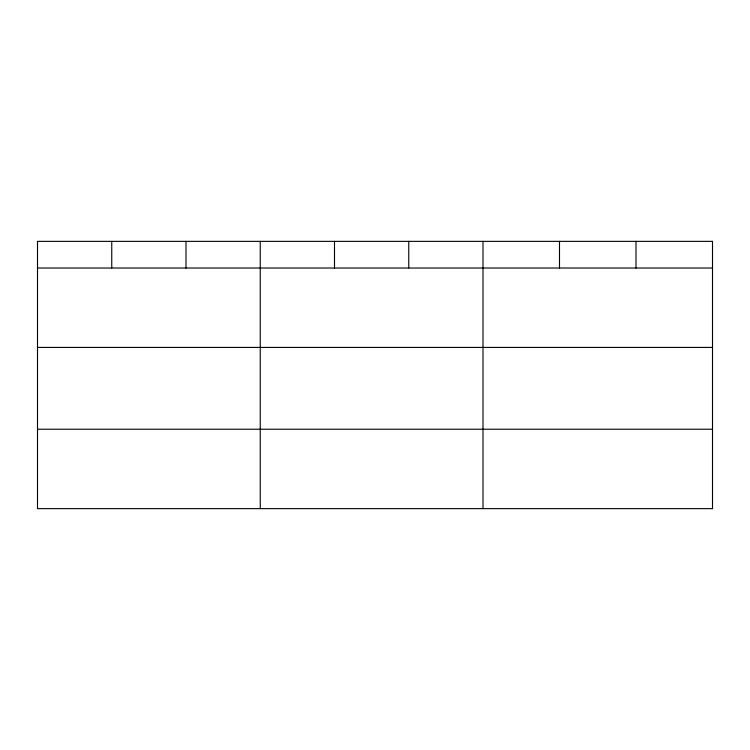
<?xml version="1.0" encoding="UTF-8"?>
<svg xmlns="http://www.w3.org/2000/svg" width="750" height="750" viewBox="0 0 750 750"><rect width="100%" height="100%" fill="white"/><g stroke="black" fill="none" stroke-linecap="round" stroke-linejoin="round"><path stroke-width="1.12" d="M37.5 268.022L712.5 268.022M37.5 347.419L712.5 347.419M37.5 429.225L712.5 429.225M636 241.369L636 268.022M559.5 241.369L559.5 268.022M483 241.369L483 508.631M408.75 241.369L408.75 268.022M334.5 241.369L334.5 268.022M260.25 241.369L260.25 508.631M186 241.369L186 268.022M111.75 241.369L111.75 268.022M712.5 241.369L37.5 241.369L37.5 508.631L712.5 508.631L712.5 241.369"/></g></svg>
